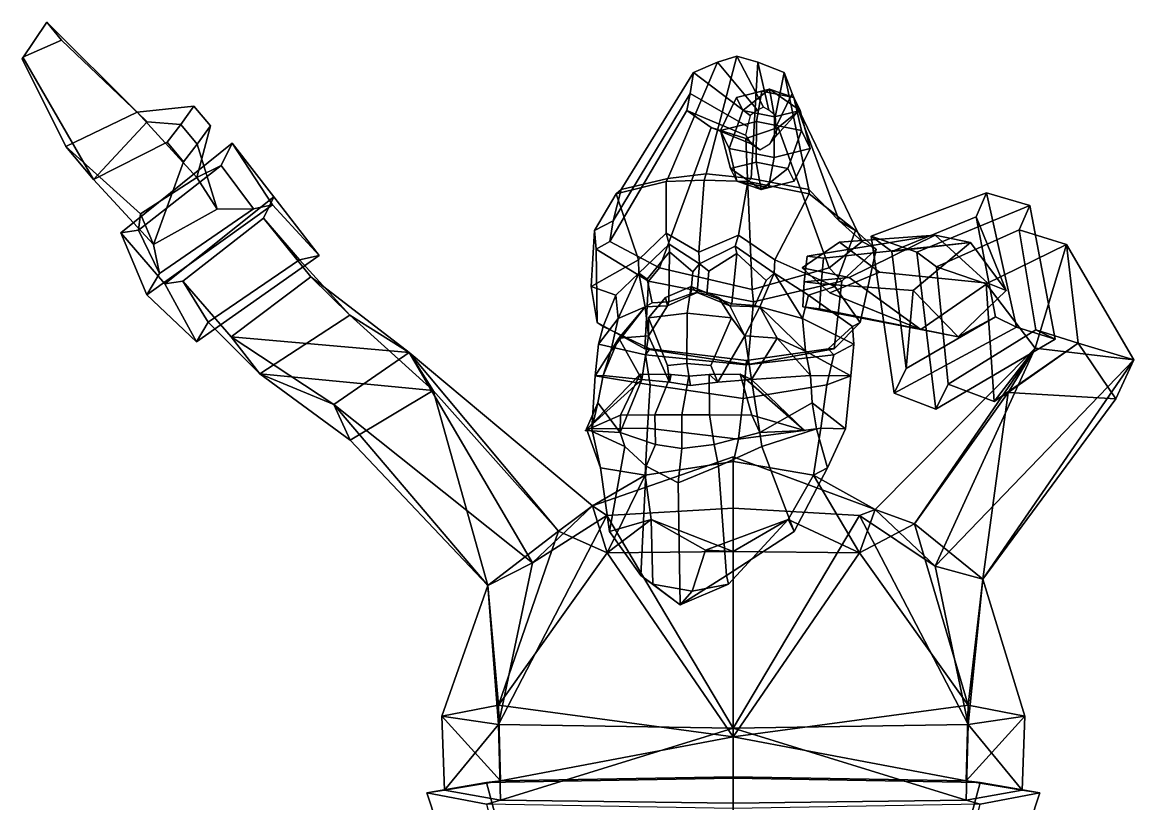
# Model space of a CAD drawing. Extents: x -311 to 172, y -155 to 357.
# Drawn here: x -310.8 to 172.2, y 17 to 356.7 of the extents above; entities that cross this region are included whole.
import ezdxf

# ---------------------------------------------------------------- set-up
doc = ezdxf.new("R2010")
doc.units = 0

msp = doc.modelspace()

# ---------------------------------------------------------------- linework, layer by layer
for p in [(-66.008705, 179.222595, 87.739059), (29.08297, 179.222595, 108.472404)]:
    msp.add_point(p)
for points in [[(-310.548492, 341.445251, 126.971321), (-293.769775, 348.873566, 133.093307), (-300.100555, 356.664673, 114.079842), (-310.766785, 340.80014, 103.5868)], [(-310.766785, 340.80014, 103.5868), (-300.100555, 356.664673, 114.079842), (-260.851593, 317.511932, 72.880638), (-291.885254, 302.599701, 61.304714)], [(-293.769775, 348.873566, 133.093307), (-256.521881, 313.364258, 114.314285), (-260.851593, 317.511932, 72.880638), (-300.100555, 356.664673, 114.079842)], [(-310.548492, 341.445251, 126.971321), (-279.796539, 288.294708, 95.537132), (-256.521881, 313.364258, 114.314285), (-293.769775, 348.873566, 133.093307)], [(-310.548492, 341.445251, 126.971321), (-310.766785, 340.80014, 103.5868), (-291.885254, 302.599701, 61.304714), (-279.796539, 288.294708, 95.537132)], [(-50.580914, 283.98111, 47.514042), (-30.232367, 288.757355, 63.389492), (-8.750036, 339.351257, 9.376572), (-19.176737, 334.879547, 4.792002)], [(-13.55477, 290.835266, 73.821785), (-0.229402, 341.960938, 12.583174), (-8.750036, 339.351257, 9.376572), (-30.232367, 288.757355, 63.389492)], [(8.703695, 318.38501, -40.455395), (5.45891, 316.082489, -40.247078), (-19.176737, 334.879547, 4.792002), (-8.750036, 339.351257, 9.376572)], [(-13.55477, 290.835266, 73.821785), (5.951865, 288.757355, 71.278931), (8.852712, 339.351257, 13.214594), (-0.229402, 341.960938, 12.583174)], [(11.279322, 319.728729, -40.428272), (8.703695, 318.38501, -40.455395), (-8.750036, 339.351257, 9.376572), (-0.229402, 341.960938, 12.583174)], [(11.279322, 319.728729, -40.428272), (-0.229402, 341.960938, 12.583174), (8.852712, 339.351257, 13.214594), (13.632464, 318.38501, -39.380749)], [(31.062149, 283.98111, 65.315109), (20.241512, 334.879547, 13.386577), (8.852712, 339.351257, 13.214594), (5.951865, 288.757355, 71.278931)], [(13.632464, 318.38501, -39.380749), (8.852712, 339.351257, 13.214594), (20.241512, 334.879547, 13.386577), (16.496019, 316.082489, -37.840595)], [(-53.973499, 270.279572, 23.362078), (-50.580914, 283.98111, 47.514042), (-19.176737, 334.879547, 4.792002), (-20.634968, 325.66925, -0.286194)], [(5.45891, 316.082489, -40.247078), (4.380575, 311.340088, -38.59594), (-20.634968, 325.66925, -0.286194), (-19.176737, 334.879547, 4.792002)], [(16.496019, 316.082489, -37.840595), (20.241512, 334.879547, 13.386577), (23.681337, 325.66925, 9.37633), (16.789141, 311.340088, -35.89043)], [(44.200809, 270.279572, 44.767544), (23.681337, 325.66925, 9.37633), (20.241512, 334.879547, 13.386577), (31.062149, 283.98111, 65.315109)], [(-55.48008, 261.333954, 2.730315), (-53.973499, 270.279572, 23.362078), (-20.634968, 325.66925, -0.286194), (-22.0779, 318.239868, -4.440625)], [(4.380575, 311.340088, -38.59594), (3.436078, 307.514679, -37.280338), (-22.0779, 318.239868, -4.440625), (-20.634968, 325.66925, -0.286194)], [(8.21644, 313.572205, -26.336779), (10.640411, 326.662079, -37.454102), (-0.433176, 323.896667, -46.444954), (-7.444001, 309.661346, -39.051754)], [(-7.444001, 309.661346, -39.051754), (-0.433176, 323.896667, -46.444954), (2.304462, 318.365845, -59.000885), (-3.572381, 301.839569, -56.808586)], [(10.640411, 326.662079, -37.454102), (13.91239, 327.502197, -52.460728), (-0.433176, 323.896667, -46.444954)], [(-0.433176, 323.896667, -46.444954), (13.91239, 327.502197, -52.460728), (2.304462, 318.365845, -59.000885)], [(13.91239, 327.502197, -52.460728), (16.1157, 315.600403, -62.56601), (2.304462, 318.365845, -59.000885)], [(8.21644, 313.572205, -26.336779), (27.748476, 309.661346, -31.378536), (24.451668, 323.896667, -41.019173), (10.640411, 326.662079, -37.454102)], [(10.640411, 326.662079, -37.454102), (24.451668, 323.896667, -41.019173), (13.91239, 327.502197, -52.460728)], [(13.91239, 327.502197, -52.460728), (27.189306, 318.365845, -53.5751), (16.1157, 315.600403, -62.56601)], [(24.451668, 323.896667, -41.019173), (27.189306, 318.365845, -53.5751), (13.91239, 327.502197, -52.460728)], [(16.789141, 311.340088, -35.89043), (23.681337, 325.66925, 9.37633), (26.722717, 318.239838, 6.199639), (17.10025, 307.514679, -34.30106)], [(54.159256, 261.333954, 26.635561), (26.722717, 318.239838, 6.199639), (23.681337, 325.66925, 9.37633), (44.200809, 270.279572, 44.767544)], [(27.748476, 309.661346, -31.378536), (31.620096, 301.839569, -49.135368), (27.189306, 318.365845, -53.5751), (24.451668, 323.896667, -41.019173)], [(-236.20636, 320.173157, 126.695663), (-229.033203, 311.671448, 120.082878), (-234.950638, 289.139343, 54.985943), (-260.851593, 317.511932, 72.880638)], [(-241.852417, 312.189117, 132.498001), (-236.20636, 320.173157, 126.695663), (-260.851593, 317.511932, 72.880638), (-256.521881, 313.364258, 114.314285)], [(-241.852417, 312.189117, 132.498001), (-234.753662, 303.675171, 125.784546), (-229.033203, 311.671448, 120.082878), (-236.20636, 320.173157, 126.695663)], [(-291.885254, 302.599701, 61.304714), (-260.851593, 317.511932, 72.880638), (-234.950638, 289.139343, 54.985943), (-259.352142, 273.372803, 50.615391)], [(-33.954964, 249.860352, -9.950192), (-55.48008, 261.333954, 2.730315), (-22.0779, 318.239868, -4.440625), (-11.497647, 310.977417, -5.887257)], [(3.436078, 307.514679, -37.280338), (5.870218, 303.775238, -35.262249), (-11.497647, 310.977417, -5.887257), (-22.0779, 318.239868, -4.440625)], [(2.304462, 318.365845, -59.000885), (16.1157, 315.600403, -62.56601), (15.959664, 297.92868, -61.850365), (-3.572381, 301.839569, -56.808586)], [(17.10025, 307.514679, -34.30106), (26.722717, 318.239838, 6.199639), (17.704966, 310.977417, 0.479948), (14.046949, 303.775238, -33.479431)], [(27.189306, 318.365845, -53.5751), (31.620096, 301.839569, -49.135368), (15.959664, 297.92868, -61.850365), (16.1157, 315.600403, -62.56601)], [(39.866486, 249.860352, 6.145489), (17.704966, 310.977417, 0.479948), (26.722717, 318.239838, 6.199639), (54.159256, 261.333954, 26.635561)], [(-247.854523, 304.51532, 137.570328), (-241.852417, 312.189117, 132.498001), (-256.521881, 313.364258, 114.314285), (-279.796539, 288.294708, 95.537132)], [(-247.854523, 304.51532, 137.570328), (-240.667175, 295.987579, 130.928909), (-234.753662, 303.675171, 125.784546), (-241.852417, 312.189117, 132.498001)], [(-234.753662, 303.675171, 125.784546), (-226.05217, 275.42691, 86.14695), (-234.950638, 289.139343, 54.985943), (-229.033203, 311.671448, 120.082878)], [(6.327549, 240.460938, -17.366756), (-33.954964, 249.860352, -9.950192), (-11.497647, 310.977417, -5.887257), (3.629987, 306.084808, -5.117613)], [(5.870218, 303.775238, -35.262249), (9.750028, 301.256012, -33.414322), (3.629987, 306.084808, -5.117613), (-11.497647, 310.977417, -5.887257)], [(8.21644, 313.572205, -26.336779), (-7.444001, 309.661346, -39.051754), (-3.01319, 293.135101, -34.611961), (8.060399, 295.900482, -25.621109)], [(-7.444001, 309.661346, -39.051754), (-3.572381, 301.839569, -56.808586), (-0.275552, 287.604279, -47.167889), (-3.01319, 293.135101, -34.611961)], [(6.327549, 240.460938, -17.366756), (3.629987, 306.084808, -5.117613), (17.704966, 310.977417, 0.479948), (39.866486, 249.860352, 6.145489)], [(14.046949, 303.775238, -33.479431), (17.704966, 310.977417, 0.479948), (3.629987, 306.084808, -5.117613), (9.750028, 301.256012, -33.414322)], [(8.21644, 313.572205, -26.336779), (8.060399, 295.900482, -25.621109), (21.871653, 293.135071, -29.186178), (27.748476, 309.661346, -31.378536)], [(27.748476, 309.661346, -31.378536), (21.871653, 293.135071, -29.186178), (24.609291, 287.604279, -41.742107), (31.620096, 301.839569, -49.135368)], [(-247.854523, 304.51532, 137.570328), (-279.796539, 288.294708, 95.537132), (-253.676559, 260.045441, 77.736801), (-240.667175, 295.987579, 130.928909)], [(-279.796539, 288.294708, 95.537132), (-291.885254, 302.599701, 61.304714), (-259.352142, 273.372803, 50.615391), (-253.676559, 260.045441, 77.736801)], [(-267.911316, 265.11795, 33.542789), (-219.623322, 304.107758, 37.066074), (-201.469574, 280.784058, 23.802948), (-248.741974, 242.897156, 18.187407)], [(-267.911316, 265.11795, 33.542789), (-260.241364, 266.341583, 41.874836), (-224.312561, 294.437469, 45.419979), (-219.623322, 304.107758, 37.066074)], [(-240.667175, 295.987579, 130.928909), (-253.676559, 260.045441, 77.736801), (-226.05217, 275.42691, 86.14695), (-234.753662, 303.675171, 125.784546)], [(-202.061676, 277.258667, 102.611725), (-219.623322, 304.107758, 37.066074), (-224.312561, 294.437469, 45.419979), (-210.35527, 275.539093, 94.199783)], [(-181.816452, 255.236237, 88.384819), (-201.469574, 280.784058, 23.802948), (-219.623322, 304.107758, 37.066074), (-202.061676, 277.258667, 102.611725)], [(-0.275552, 287.604279, -47.167889), (-3.572381, 301.839569, -56.808586), (15.959664, 297.92868, -61.850365), (13.535686, 284.838837, -50.733017)], [(24.609291, 287.604279, -41.742107), (13.535686, 284.838837, -50.733017), (15.959664, 297.92868, -61.850365), (31.620096, 301.839569, -49.135368)], [(8.060399, 295.900482, -25.621109), (-3.01319, 293.135101, -34.611961), (10.263689, 283.998749, -35.726341)], [(8.060399, 295.900482, -25.621109), (10.263689, 283.998749, -35.726341), (21.871653, 293.135071, -29.186178)], [(-259.352142, 273.372803, 50.615391), (-234.950638, 289.139343, 54.985943), (-224.312561, 294.437469, 45.419979), (-260.241364, 266.341583, 41.874836)], [(-226.05217, 275.42691, 86.14695), (-210.35527, 275.539093, 94.199783), (-224.312561, 294.437469, 45.419979), (-234.950638, 289.139343, 54.985943)], [(-14.465211, 287.992218, 77.997444), (-13.55477, 290.835266, 73.821785), (-30.232367, 288.757355, 63.389492), (-30.971325, 287.404755, 68.485924)], [(-14.465211, 287.992218, 77.997444), (4.502207, 287.404755, 76.220406), (5.951865, 288.757355, 71.278931), (-13.55477, 290.835266, 73.821785)], [(-3.01319, 293.135101, -34.611961), (-0.275552, 287.604279, -47.167889), (10.263689, 283.998749, -35.726341)], [(21.871653, 293.135071, -29.186178), (10.263689, 283.998749, -35.726341), (24.609291, 287.604279, -41.742107)], [(-30.971325, 287.404755, 68.485924), (-30.232367, 288.757355, 63.389492), (-50.580914, 283.98111, 47.514042), (-52.781578, 282.096771, 52.150002)], [(-31.006039, 264.962097, 78.99781), (-30.971325, 287.404755, 68.485924), (-52.781578, 282.096771, 52.150002), (-43.050724, 253.324463, 68.610489)], [(-16.779331, 256.77124, 88.610954), (-14.465211, 287.992218, 77.997444), (-30.971325, 287.404755, 68.485924), (-31.006039, 264.962097, 78.99781)], [(-16.779331, 256.77124, 88.610954), (0.461365, 264.093201, 86.17411), (4.502207, 287.404755, 76.220406), (-14.465211, 287.992218, 77.997444)], [(10.263689, 283.998749, -35.726341), (-0.275552, 287.604279, -47.167889), (13.535686, 284.838837, -50.733017)], [(0.461365, 264.093201, 86.17411), (16.230667, 253.324463, 81.535927), (31.133211, 282.096771, 70.446388), (4.502207, 287.404755, 76.220406)], [(4.502207, 287.404755, 76.220406), (31.133211, 282.096771, 70.446388), (31.062149, 283.98111, 65.315109), (5.951865, 288.757355, 71.278931)], [(10.263689, 283.998749, -35.726341), (13.535686, 284.838837, -50.733017), (24.609291, 287.604279, -41.742107)], [(-248.741974, 242.897156, 18.187407), (-201.469574, 280.784058, 23.802948), (-205.889694, 271.564514, 31.834469), (-240.973862, 244.109528, 26.666718)], [(-181.816452, 255.236237, 88.384819), (-190.272705, 253.457306, 79.846573), (-205.889694, 271.564514, 31.834469), (-201.469574, 280.784058, 23.802948)], [(-43.050724, 253.324463, 68.610489), (-52.781578, 282.096771, 52.150002), (-62.095764, 266.141205, 24.161062), (-63.619946, 241.811188, 48.928871)], [(-52.781578, 282.096771, 52.150002), (-50.580914, 283.98111, 47.514042), (-53.973499, 270.279572, 23.362078), (-62.095764, 266.141205, 24.161062)], [(16.230667, 253.324463, 81.535927), (42.328743, 241.811157, 72.029427), (51.253262, 266.141174, 48.875153), (31.133211, 282.096771, 70.446388)], [(31.133211, 282.096771, 70.446388), (51.253262, 266.141174, 48.875153), (44.200809, 270.279572, 44.767544), (31.062149, 283.98111, 65.315109)], [(108.211189, 282.564941, 89.000999), (127.005669, 276.988647, 62.304771), (77.843536, 256.707458, 32.751614), (58.090221, 263.632568, 57.476364)], [(108.211189, 282.564941, 89.000999), (58.090221, 263.632568, 57.476364), (67.093422, 257.08078, 65.306313), (103.671165, 272.142639, 88.285294)], [(121.220337, 224.190552, 112.948578), (108.211189, 282.564941, 89.000999), (103.671165, 272.142639, 88.285294), (112.163612, 228.620239, 105.581078)], [(137.964264, 218.954712, 83.624832), (127.005669, 276.988647, 62.304771), (108.211189, 282.564941, 89.000999), (121.220337, 224.190552, 112.948578)], [(-235.101151, 217.804779, 74.105873), (-181.816452, 255.236237, 88.384819), (-202.061676, 277.258667, 102.611725), (-256.65387, 238.243225, 90.999825)], [(-256.65387, 238.243225, 90.999825), (-202.061676, 277.258667, 102.611725), (-210.35527, 275.539093, 94.199783), (-251.101486, 247.395935, 84.571335)], [(-253.676559, 260.045441, 77.736801), (-251.101486, 247.395935, 84.571335), (-210.35527, 275.539093, 94.199783), (-226.05217, 275.42691, 86.14695)], [(127.005669, 276.988647, 62.304771), (122.426315, 266.393921, 61.602242), (86.402786, 250.380737, 40.218521), (77.843536, 256.707458, 32.751614)], [(137.964264, 218.954712, 83.624832), (129.573227, 223.042664, 76.802658), (122.426315, 266.393921, 61.602242), (127.005669, 276.988647, 62.304771)], [(-253.676559, 260.045441, 77.736801), (-259.352142, 273.372803, 50.615391), (-260.241364, 266.341583, 41.874836), (-251.101486, 247.395935, 84.571335)], [(-240.973862, 244.109528, 26.666718), (-205.889694, 271.564514, 31.834469), (-185.305573, 246.008118, 16.655148), (-219.961044, 219.863556, 10.081021)], [(-185.305573, 246.008118, 16.655148), (-205.889694, 271.564514, 31.834469), (-190.272705, 253.457306, 79.846573), (-168.371002, 229.375214, 64.19323)], [(116.655762, 240.114288, 90.738091), (103.671165, 272.142639, 88.285294), (67.093422, 257.08078, 65.306313), (101.22802, 260.972351, 76.862694)], [(95.929688, 219.984985, 80.086891), (112.163612, 228.620239, 105.581078), (103.671165, 272.142639, 88.285294), (116.655762, 240.114288, 90.738091)], [(-256.65387, 238.243225, 90.999825), (-251.101486, 247.395935, 84.571335), (-260.241364, 266.341583, 41.874836), (-267.911316, 265.11795, 33.542789)], [(-63.619946, 241.811188, 48.928871), (-62.095764, 266.141205, 24.161062), (-61.375515, 257.976288, 0.977995), (-61.006496, 226.120422, 16.853148)], [(-62.095764, 266.141205, 24.161062), (-53.973499, 270.279572, 23.362078), (-55.48008, 261.333954, 2.730315), (-61.375515, 257.976288, 0.977995)], [(42.328743, 241.811157, 72.029427), (53.305004, 226.120422, 41.777088), (60.249054, 257.976257, 27.496445), (51.253262, 266.141174, 48.875153)], [(51.253262, 266.141174, 48.875153), (60.249054, 257.976257, 27.496445), (54.159256, 261.333954, 26.635561), (44.200809, 270.279572, 44.767544)], [(122.426315, 266.393921, 61.602242), (142.880402, 260.124451, 32.50219), (107.977539, 242.894714, 12.187541), (86.402786, 250.380737, 40.218521)], [(148.058578, 217.120514, 46.246033), (142.880402, 260.124451, 32.50219), (122.426315, 266.393921, 61.602242), (129.573227, 223.042664, 76.802658)], [(-235.101151, 217.804779, 74.105873), (-256.65387, 238.243225, 90.999825), (-267.911316, 265.11795, 33.542789), (-248.741974, 242.897156, 18.187407)], [(-61.375515, 257.976288, 0.977995), (-55.48008, 261.333954, 2.730315), (-33.954964, 249.860352, -9.950192), (-38.633812, 244.170135, -12.776695)], [(-31.006039, 264.962097, 78.99781), (-43.050724, 253.324463, 68.610489), (-42.814259, 247.581146, 68.811737), (-29.64982, 260.18042, 79.66832)], [(-16.779331, 256.77124, 88.610954), (-31.006039, 264.962097, 78.99781), (-29.64982, 260.18042, 79.66832), (-16.513159, 251.729126, 87.390175)], [(-16.779331, 256.77124, 88.610954), (-16.513159, 251.729126, 87.390175), (-1.046422, 259.30426, 86.198738), (0.461365, 264.093201, 86.17411)], [(0.461365, 264.093201, 86.17411), (-1.046422, 259.30426, 86.198738), (15.931889, 247.581146, 81.620468), (16.230667, 253.324463, 81.535927)], [(28.143867, 249.889069, 152.692627), (44.309631, 261.112946, 161.35199), (85.910812, 264.145569, 106.29805), (48.553383, 245.737305, 102.025276)], [(40.176235, 239.064026, 163.28627), (61.750523, 248.055115, 162.281219), (44.309631, 261.112946, 161.35199), (28.143867, 249.889069, 152.692627)], [(28.944092, 243.815613, 89.415573), (48.553383, 245.737305, 102.025276), (85.910812, 264.145569, 106.29805), (30.198685, 255.060913, 88.293716)], [(30.198685, 255.060913, 88.293716), (85.910812, 264.145569, 106.29805), (101.22802, 260.972351, 76.862694), (37.422894, 254.16507, 77.594643)], [(36.28162, 242.918457, 78.771049), (37.422894, 254.16507, 77.594643), (101.22802, 260.972351, 76.862694), (76.271187, 240.114288, 63.292751)], [(60.249054, 257.976257, 27.496445), (45.297287, 244.170105, 5.523247), (39.866486, 249.860352, 6.145489), (54.159256, 261.333954, 26.635561)], [(61.750523, 248.055115, 162.281219), (108.793701, 243.292053, 125.297195), (85.910812, 264.145569, 106.29805), (44.309631, 261.112946, 161.35199)], [(86.230682, 188.454712, 54.68272), (68.091698, 195.454285, 81.501472), (58.090221, 263.632568, 57.476364), (77.843536, 256.707458, 32.751614)], [(68.091698, 195.454285, 81.501472), (73.277611, 206.149719, 82.603836), (67.093422, 257.08078, 65.306313), (58.090221, 263.632568, 57.476364)], [(76.271187, 240.114288, 63.292751), (101.22802, 260.972351, 76.862694), (67.093422, 257.08078, 65.306313), (73.277611, 206.149719, 82.603836)], [(108.793701, 243.292053, 125.297195), (116.655762, 240.114288, 90.738091), (101.22802, 260.972351, 76.862694), (85.910812, 264.145569, 106.29805)], [(-61.006496, 226.120422, 16.853148), (-61.375515, 257.976288, 0.977995), (-38.633812, 244.170135, -12.776695), (-40.331123, 214.65564, -1.059284)], [(-29.573727, 256.891174, 78.182297), (-29.64982, 260.18042, 79.66832), (-42.814259, 247.581146, 68.811737), (-39.247017, 244.983765, 70.112526)], [(-29.853905, 235.172363, 83.417854), (-29.573727, 256.891174, 78.182297), (-39.247017, 244.983765, 70.112526), (-37.128265, 234.731842, 76.854256)], [(-19.398348, 248.253296, 84.874992), (-29.573727, 256.891174, 78.182297), (-29.853905, 235.172363, 83.417854), (-20.236628, 238.581299, 88.719696)], [(-29.573727, 256.891174, 78.182297), (-19.398348, 248.253296, 84.874992), (-16.513159, 251.729126, 87.390175), (-29.64982, 260.18042, 79.66832)], [(-0.222615, 256.077789, 84.646919), (-1.046422, 259.30426, 86.198738), (-16.513159, 251.729126, 87.390175), (-12.453879, 248.43454, 86.510948)], [(-12.453879, 248.43454, 86.510948), (-13.358556, 238.398041, 90.660172), (-2.441576, 234.326233, 89.038826), (-0.222615, 256.077789, 84.646919)], [(-2.441576, 234.326233, 89.038826), (7.568433, 233.61084, 85.132607), (12.413316, 244.397522, 79.050667), (-0.222615, 256.077789, 84.646919)], [(-0.222615, 256.077789, 84.646919), (12.413316, 244.397522, 79.050667), (15.931889, 247.581146, 81.620468), (-1.046422, 259.30426, 86.198738)], [(53.305004, 226.120422, 41.777088), (41.962811, 214.65564, 16.883698), (45.297287, 244.170105, 5.523247), (60.249054, 257.976257, 27.496445)], [(86.230682, 188.454712, 54.68272), (77.843536, 256.707458, 32.751614), (86.402786, 250.380737, 40.218521), (91.536179, 199.322754, 55.827961)], [(142.880402, 260.124451, 32.50219), (129.395142, 215.012817, -27.277279), (107.977539, 242.894714, 12.187541)], [(142.880402, 260.124451, 32.50219), (172.165405, 209.917542, -28.373491), (129.395142, 215.012817, -27.277279)], [(148.058578, 217.120514, 46.246033), (172.165405, 209.917542, -28.373491), (142.880402, 260.124451, 32.50219)], [(-235.101151, 217.804779, 74.105873), (-229.950653, 226.280457, 68.164627), (-190.272705, 253.457306, 79.846573), (-181.816452, 255.236237, 88.384819)], [(-168.371002, 229.375214, 64.19323), (-190.272705, 253.457306, 79.846573), (-229.950653, 226.280457, 68.164627), (-207.492935, 203.860291, 50.744118)], [(-52.850929, 238.010406, 52.976498), (-42.814259, 247.581146, 68.811737), (-43.050724, 253.324463, 68.610489), (-63.619946, 241.811188, 48.928871)], [(-20.236628, 238.581299, 88.719696), (-17.585472, 239.228912, 92.308243), (-16.513159, 251.729126, 87.390175), (-19.398348, 248.253296, 84.874992)], [(-13.358556, 238.398041, 90.660172), (-12.453879, 248.43454, 86.510948), (-16.513159, 251.729126, 87.390175), (-17.585472, 239.228912, 92.308243)], [(30.852207, 238.010406, 71.226738), (42.328743, 241.811157, 72.029427), (16.230667, 253.324463, 81.535927), (15.931889, 247.581146, 81.620468)], [(28.944092, 243.815613, 89.415573), (30.198685, 255.060913, 88.293716), (37.422894, 254.16507, 77.594643), (36.28162, 242.918457, 78.771049)], [(-51.813114, 227.93573, 56.882225), (-42.814259, 247.581146, 68.811737), (-52.850929, 238.010406, 52.976498)], [(-40.049473, 233.016846, 77.788147), (-42.814259, 247.581146, 68.811737), (-51.813114, 227.93573, 56.882225)], [(-37.128265, 234.731842, 76.854256), (-39.247017, 244.983765, 70.112526), (-42.814259, 247.581146, 68.811737), (-40.049473, 233.016846, 77.788147)], [(-38.633812, 244.170135, -12.776695), (-33.954964, 249.860352, -9.950192), (6.327549, 240.460938, -17.366756), (6.88468, 235.087402, -19.921993)], [(45.297287, 244.170105, 5.523247), (6.88468, 235.087402, -19.921993), (6.327549, 240.460938, -17.366756), (39.866486, 249.860352, 6.145489)], [(7.568433, 233.61084, 85.132607), (9.681336, 233.016846, 88.631218), (15.931889, 247.581146, 81.620468), (12.413316, 244.397522, 79.050667)], [(9.681336, 233.016846, 88.631218), (28.282703, 227.93573, 74.34594), (15.931889, 247.581146, 81.620468)], [(28.282703, 227.93573, 74.34594), (30.852207, 238.010406, 71.226738), (15.931889, 247.581146, 81.620468)], [(40.176235, 239.064026, 163.28627), (28.143867, 249.889069, 152.692627), (48.553383, 245.737305, 102.025276), (79.620491, 223.167938, 108.970146)], [(40.176235, 239.064026, 163.28627), (79.620491, 223.167938, 108.970146), (108.793701, 243.292053, 125.297195), (61.750523, 248.055115, 162.281219)], [(107.977539, 242.894714, 12.187541), (111.4487, 191.877411, 26.626675), (91.536179, 199.322754, 55.827961), (86.402786, 250.380737, 40.218521)], [(-235.101151, 217.804779, 74.105873), (-248.741974, 242.897156, 18.187407), (-240.973862, 244.109528, 26.666718), (-229.950653, 226.280457, 68.164627)], [(-207.492935, 203.860291, 50.744118), (-229.950653, 226.280457, 68.164627), (-240.973862, 244.109528, 26.666718), (-219.961044, 219.863556, 10.081021)], [(-219.961044, 219.863556, 10.081021), (-185.305573, 246.008118, 16.655148), (-142.67897, 213.177429, 10.946907)], [(-168.371002, 229.375214, 64.19323), (-142.67897, 213.177429, 10.946907), (-185.305573, 246.008118, 16.655148)], [(-63.619946, 241.811188, 48.928871), (-61.006496, 226.120422, 16.853148), (-58.324497, 224.400024, 19.072426), (-52.850929, 238.010406, 52.976498)], [(-40.331123, 214.65564, -1.059284), (-38.633812, 244.170135, -12.776695), (6.88468, 235.087402, -19.921993), (4.488245, 207.908936, -8.930962)], [(-21.846676, 230.170959, 112.986862), (-20.18396, 241.838379, 105.360962), (-31.312824, 237.098297, 100.954834), (-38.646793, 228.12854, 103.507713)], [(-20.18396, 241.838379, 105.360962), (-17.585472, 239.228912, 92.308243), (-30.403259, 233.422455, 86.081902), (-31.312824, 237.098297, 100.954834)], [(-21.846676, 230.170959, 112.986862), (-2.625415, 228.12854, 111.361641), (-8.23101, 237.098297, 105.987488), (-20.18396, 241.838379, 105.360962)], [(-20.18396, 241.838379, 105.360962), (-8.23101, 237.098297, 105.987488), (-3.339173, 233.422455, 91.982826), (-17.585472, 239.228912, 92.308243)], [(41.962811, 214.65564, 16.883698), (4.488245, 207.908936, -8.930962), (6.88468, 235.087402, -19.921993), (45.297287, 244.170105, 5.523247)], [(28.332933, 232.960144, 90.973228), (79.620491, 223.167938, 108.970146), (48.553383, 245.737305, 102.025276), (28.944092, 243.815613, 89.415573)], [(28.332933, 232.960144, 90.973228), (28.944092, 243.815613, 89.415573), (36.28162, 242.918457, 78.771049), (35.588734, 232.061523, 80.247803)], [(42.328743, 241.811157, 72.029427), (30.852207, 238.010406, 71.226738), (49.942593, 224.400024, 42.678474), (53.305004, 226.120422, 41.777088)], [(35.588734, 232.061523, 80.247803), (36.28162, 242.918457, 78.771049), (76.271187, 240.114288, 63.292751), (95.929688, 219.984985, 80.086891)], [(79.620491, 223.167938, 108.970146), (95.929688, 219.984985, 80.086891), (116.655762, 240.114288, 90.738091), (108.793701, 243.292053, 125.297195)], [(111.4487, 191.877411, 26.626675), (107.977539, 242.894714, 12.187541), (129.395142, 215.012817, -27.277279)], [(-52.850929, 238.010406, 52.976498), (-58.324497, 224.400024, 19.072426), (-60.465179, 216.694763, 22.28215), (-51.813114, 227.93573, 56.882225)], [(-38.646793, 228.12854, 103.507713), (-31.312824, 237.098297, 100.954834), (-30.403259, 233.422455, 86.081902), (-38.733986, 220.43866, 88.455902)], [(-29.853905, 235.172363, 83.417854), (-30.403259, 233.422455, 86.081902), (-17.585472, 239.228912, 92.308243), (-20.236628, 238.581299, 88.719696)], [(-2.441576, 234.326233, 89.038826), (-13.358556, 238.398041, 90.660172), (-17.585472, 239.228912, 92.308243), (-3.339173, 233.422455, 91.982826)], [(-2.625415, 228.12854, 111.361641), (3.247172, 220.43866, 97.609276), (-3.339173, 233.422455, 91.982826), (-8.23101, 237.098297, 105.987488)], [(30.852207, 238.010406, 71.226738), (28.282703, 227.93573, 74.34594), (50.552822, 216.694763, 46.487991), (49.942593, 224.400024, 42.678474)], [(95.929688, 219.984985, 80.086891), (76.271187, 240.114288, 63.292751), (73.277611, 206.149719, 82.603836), (112.163612, 228.620239, 105.581078)], [(-54.991074, 213.649414, 60.731861), (-40.049473, 233.016846, 77.788147), (-51.813114, 227.93573, 56.882225)], [(-51.547047, 219.403931, 82.949898), (-40.049473, 233.016846, 77.788147), (-54.991074, 213.649414, 60.731861)], [(-51.547047, 219.403931, 82.949898), (-38.733986, 220.43866, 88.455902), (-40.049473, 233.016846, 77.788147)], [(-29.853905, 235.172363, 83.417854), (-37.128265, 234.731842, 76.854256), (-40.049473, 233.016846, 77.788147), (-30.403259, 233.422455, 86.081902)], [(-38.733986, 220.43866, 88.455902), (-30.403259, 233.422455, 86.081902), (-40.049473, 233.016846, 77.788147)], [(-2.441576, 234.326233, 89.038826), (-3.339173, 233.422455, 91.982826), (9.681336, 233.016846, 88.631218), (7.568433, 233.61084, 85.132607)], [(3.247172, 220.43866, 97.609276), (9.681336, 233.016846, 88.631218), (-3.339173, 233.422455, 91.982826)], [(17.189316, 219.4039, 97.936844), (9.681336, 233.016846, 88.631218), (3.247172, 220.43866, 97.609276)], [(17.189316, 219.4039, 97.936844), (29.569696, 213.649414, 79.16909), (9.681336, 233.016846, 88.631218)], [(29.569696, 213.649414, 79.16909), (28.282703, 227.93573, 74.34594), (9.681336, 233.016846, 88.631218)], [(28.332933, 232.960144, 90.973228), (35.588734, 232.061523, 80.247803), (95.929688, 219.984985, 80.086891), (79.620491, 223.167938, 108.970146)], [(-207.492935, 203.860291, 50.744118), (-132.24765, 196.650055, 54.457142), (-168.371002, 229.375214, 64.19323)], [(-168.371002, 229.375214, 64.19323), (-132.24765, 196.650055, 54.457142), (-142.67897, 213.177429, 10.946907)], [(-51.813114, 227.93573, 56.882225), (-60.465179, 216.694763, 22.28215), (-61.879894, 202.971893, 28.674931), (-54.991074, 213.649414, 60.731861)], [(-30.432352, 207.447327, 107.230522), (-38.646793, 228.12854, 103.507713), (-38.733986, 220.43866, 88.455902), (-29.56213, 200.157227, 96.87014)], [(-22.069645, 208.376404, 114.009483), (-21.846676, 230.170959, 112.986862), (-38.646793, 228.12854, 103.507713), (-30.432352, 207.447327, 107.230522)], [(-22.069645, 208.376404, 114.009483), (-11.644018, 207.447327, 111.327042), (-2.625415, 228.12854, 111.361641), (-21.846676, 230.170959, 112.986862)], [(-11.644018, 207.447327, 111.327042), (-8.594897, 200.157227, 101.441734), (3.247172, 220.43866, 97.609276), (-2.625415, 228.12854, 111.361641)], [(28.282703, 227.93573, 74.34594), (29.569696, 213.649414, 79.16909), (49.177944, 202.971893, 52.889458), (50.552822, 216.694763, 46.487991)], [(121.220337, 224.190552, 112.948578), (112.163612, 228.620239, 105.581078), (73.277611, 206.149719, 82.603836), (68.091698, 195.454285, 81.501472)], [(-61.006496, 226.120422, 16.853148), (-40.331123, 214.65564, -1.059284), (-38.123474, 214.655579, 0.17544), (-58.324497, 224.400024, 19.072426)], [(-60.465179, 216.694763, 22.28215), (-58.324497, 224.400024, 19.072426), (-38.123474, 214.655579, 0.17544), (-39.925026, 212.173889, -1.719264)], [(53.305004, 226.120422, 41.777088), (49.942593, 224.400024, 42.678474), (39.441544, 214.655579, 17.087351), (41.962811, 214.65564, 16.883698)], [(50.552822, 216.694763, 46.487991), (41.868301, 212.173889, 16.114567), (39.441544, 214.655579, 17.087351), (49.942593, 224.400024, 42.678474)], [(137.964264, 218.954712, 83.624832), (121.220337, 224.190552, 112.948578), (68.091698, 195.454285, 81.501472), (86.230682, 188.454712, 54.68272)], [(137.964264, 218.954712, 83.624832), (86.230682, 188.454712, 54.68272), (91.536179, 199.322754, 55.827961), (129.573227, 223.042664, 76.802658)], [(111.4487, 191.877411, 26.626675), (148.058578, 217.120514, 46.246033), (129.573227, 223.042664, 76.802658), (91.536179, 199.322754, 55.827961)], [(-219.961044, 219.863556, 10.081021), (-142.67897, 213.177429, 10.946907), (-175.424606, 190.471436, 7.430393)], [(-207.492935, 203.860291, 50.744118), (-219.961044, 219.863556, 10.081021), (-175.424606, 190.471436, 7.430393)], [(-58.396915, 203.135071, 62.884296), (-51.547047, 219.403931, 82.949898), (-54.991074, 213.649414, 60.731861)], [(-41.62019, 201.31781, 87.9217), (-51.547047, 219.403931, 82.949898), (-58.396915, 203.135071, 62.884296)], [(-41.62019, 201.31781, 87.9217), (-38.733986, 220.43866, 88.455902), (-51.547047, 219.403931, 82.949898)], [(-29.56213, 200.157227, 96.87014), (-38.733986, 220.43866, 88.455902), (-41.62019, 201.31781, 87.9217)], [(-8.594897, 200.157227, 101.441734), (6.093791, 201.31781, 98.325035), (3.247172, 220.43866, 97.609276)], [(6.093791, 201.31781, 98.325035), (17.189316, 219.4039, 97.936844), (3.247172, 220.43866, 97.609276)], [(6.093791, 201.31781, 98.325035), (31.77039, 203.135071, 82.543953), (17.189316, 219.4039, 97.936844)], [(31.77039, 203.135071, 82.543953), (29.569696, 213.649414, 79.16909), (17.189316, 219.4039, 97.936844)], [(-89.027573, 121.778778, -26.599928), (-175.424606, 190.471436, 7.430393), (-142.67897, 213.177429, 10.946907)], [(-77.819069, 135.453491, 48.102581), (-63.005573, 146.440918, 0.964317), (-142.67897, 213.177429, 10.946907)], [(-77.819069, 135.453491, 48.102581), (-142.67897, 213.177429, 10.946907), (-132.24765, 196.650055, 54.457142)], [(-89.027573, 121.778778, -26.599928), (-142.67897, 213.177429, 10.946907), (-63.005573, 146.440918, 0.964317)], [(-61.879894, 202.971893, 28.674931), (-60.465179, 216.694763, 22.28215), (-39.925026, 212.173889, -1.719264), (-38.003807, 199.030884, 1.52604)], [(-54.991074, 213.649414, 60.731861), (-61.879894, 202.971893, 28.674931), (-58.396915, 203.135071, 62.884296)], [(-40.331123, 214.65564, -1.059284), (4.488245, 207.908936, -8.930962), (3.913907, 209.686432, -6.296812), (-38.123474, 214.655579, 0.17544)], [(-39.925026, 212.173889, -1.719264), (-38.123474, 214.655579, 0.17544), (3.913907, 209.686432, -6.296812), (3.827911, 207.780121, -5.9024)], [(41.868301, 212.173889, 16.114567), (3.827911, 207.780121, -5.9024), (3.913907, 209.686432, -6.296812), (39.441544, 214.655579, 17.087351)], [(41.962811, 214.65564, 16.883698), (39.441544, 214.655579, 17.087351), (3.913907, 209.686432, -6.296812), (4.488245, 207.908936, -8.930962)], [(29.569696, 213.649414, 79.16909), (31.77039, 203.135071, 82.543953), (49.177944, 202.971893, 52.889458)], [(49.177944, 202.971893, 52.889458), (38.770504, 199.030853, 18.265549), (41.868301, 212.173889, 16.114567), (50.552822, 216.694763, 46.487991)], [(76.856873, 138.710175, 46.565918), (129.395142, 215.012817, -27.277279), (59.787807, 144.91748, 2.601917)], [(85.869209, 120.321136, -25.015858), (59.787807, 144.91748, 2.601917), (129.395142, 215.012817, -27.277279)], [(76.856873, 138.710175, 46.565918), (117.55423, 195.681396, 19.776407), (129.395142, 215.012817, -27.277279)], [(85.869209, 120.321136, -25.015858), (129.395142, 215.012817, -27.277279), (172.165405, 209.917542, -28.373491)], [(148.058578, 217.120514, 46.246033), (111.4487, 191.877411, 26.626675), (117.55423, 195.681396, 19.776407)], [(111.4487, 191.877411, 26.626675), (129.395142, 215.012817, -27.277279), (117.55423, 195.681396, 19.776407)], [(148.058578, 217.120514, 46.246033), (117.55423, 195.681396, 19.776407), (164.374039, 193.02179, 11.999371)], [(148.058578, 217.120514, 46.246033), (164.374039, 193.02179, 11.999371), (172.165405, 209.917542, -28.373491)], [(-38.003807, 199.030884, 1.52604), (-39.925026, 212.173889, -1.719264), (3.827911, 207.780121, -5.9024), (2.518958, 193.109558, 0.100991)], [(-22.069645, 208.376404, 114.009483), (-30.432352, 207.447327, 107.230522), (-29.56213, 200.157227, 96.87014), (-20.409348, 198.819794, 105.259697)], [(-22.069645, 208.376404, 114.009483), (-20.409348, 198.819794, 105.259697), (-8.594897, 200.157227, 101.441734), (-11.644018, 207.447327, 111.327042)], [(38.770504, 199.030853, 18.265549), (2.518958, 193.109558, 0.100991), (3.827911, 207.780121, -5.9024), (41.868301, 212.173889, 16.114567)], [(106.532143, 114.660187, 12.002229), (85.869209, 120.321136, -25.015858), (172.165405, 209.917542, -28.373491)], [(164.374039, 193.02179, 11.999371), (106.532143, 114.660187, 12.002229), (172.165405, 209.917542, -28.373491)], [(-207.492935, 203.860291, 50.744118), (-168.285812, 175.003784, 44.623428), (-132.24765, 196.650055, 54.457142)], [(-207.492935, 203.860291, 50.744118), (-175.424606, 190.471436, 7.430393), (-168.285812, 175.003784, 44.623428)], [(-50.778358, 185.925232, 107.47403), (-42.219761, 203.778015, 101.065399), (-66.008705, 179.222595, 87.739059)], [(-42.219761, 203.778015, 101.065399), (-41.62019, 201.31781, 87.9217), (-66.008705, 179.222595, 87.739059)], [(-60.711796, 191.301758, 66.447845), (-58.396915, 203.135071, 62.884296), (-61.879894, 202.971893, 28.674931), (-63.342567, 179.92511, 37.30011)], [(-63.342567, 179.92511, 37.30011), (-61.879894, 202.971893, 28.674931), (-38.003807, 199.030884, 1.52604), (-39.169266, 180.304993, 10.353429)], [(-60.711796, 191.301758, 66.447845), (-51.014034, 178.303284, 99.78286), (-41.62019, 201.31781, 87.9217), (-58.396915, 203.135071, 62.884296)], [(-28.823906, 203.526306, 104.186676), (-42.219761, 203.778015, 101.065399), (-50.778358, 185.925232, 107.47403), (-35.934017, 186.021973, 119.39756)], [(-42.219761, 203.778015, 101.065399), (-28.823906, 203.526306, 104.186676), (-29.56213, 200.157227, 96.87014), (-41.62019, 201.31781, 87.9217)], [(-35.934017, 186.021973, 119.39756), (-24.201452, 185.996307, 122.651848), (-21.194727, 202.775055, 108.861771), (-28.823906, 203.526306, 104.186676)], [(-21.194727, 202.775055, 108.861771), (-20.409348, 198.819794, 105.259697), (-29.56213, 200.157227, 96.87014), (-28.823906, 203.526306, 104.186676)], [(-12.179082, 186.021973, 124.576973), (-12.31185, 203.526306, 107.786888), (-21.194727, 202.775055, 108.861771), (-24.201452, 185.996307, 122.651848)], [(-21.194727, 202.775055, 108.861771), (-12.31185, 203.526306, 107.786888), (-8.594897, 200.157227, 101.441734), (-20.409348, 198.819794, 105.259697)], [(-12.31185, 203.526306, 107.786888), (-12.179082, 186.021973, 124.576973), (6.281466, 185.925232, 119.915085), (1.167473, 203.778015, 110.525352)], [(1.167473, 203.778015, 110.525352), (6.093791, 201.31781, 98.325035), (-8.594897, 200.157227, 101.441734), (-12.31185, 203.526306, 107.786888)], [(6.281466, 185.925232, 119.915085), (29.08297, 179.222595, 108.472404), (1.167473, 203.778015, 110.525352)], [(1.167473, 203.778015, 110.525352), (29.08297, 179.222595, 108.472404), (6.093791, 201.31781, 98.325035)], [(32.391724, 191.301758, 86.747696), (31.77039, 203.135071, 82.543953), (6.093791, 201.31781, 98.325035), (9.697439, 178.303284, 113.020103)], [(32.391724, 191.301758, 86.747696), (46.917366, 179.92511, 61.340664), (49.177944, 202.971893, 52.889458), (31.77039, 203.135071, 82.543953)], [(46.917366, 179.92511, 61.340664), (36.155506, 180.304993, 26.776886), (38.770504, 199.030853, 18.265549), (49.177944, 202.971893, 52.889458)], [(-66.008705, 179.222595, 87.739059), (-41.62019, 201.31781, 87.9217), (-51.014034, 178.303284, 99.78286)], [(-39.169266, 180.304993, 10.353429), (-38.003807, 199.030884, 1.52604), (2.518958, 193.109558, 0.100991), (0.386845, 175.500977, 9.87974)], [(36.155506, 180.304993, 26.776886), (0.386845, 175.500977, 9.87974), (2.518958, 193.109558, 0.100991), (38.770504, 199.030853, 18.265549)], [(29.08297, 179.222595, 108.472404), (9.697439, 178.303284, 113.020103), (6.093791, 201.31781, 98.325035)], [(-168.285812, 175.003784, 44.623428), (-108.45649, 111.902924, 14.445408), (-132.24765, 196.650055, 54.457142)], [(-108.45649, 111.902924, 14.445408), (-77.819069, 135.453491, 48.102581), (-132.24765, 196.650055, 54.457142)], [(106.532143, 114.660187, 12.002229), (117.55423, 195.681396, 19.776407), (76.856873, 138.710175, 46.565918)], [(164.374039, 193.02179, 11.999371), (117.55423, 195.681396, 19.776407), (106.532143, 114.660187, 12.002229)], [(-108.45649, 111.902924, 14.445408), (-175.424606, 190.471436, 7.430393), (-89.027573, 121.778778, -26.599928)], [(-168.285812, 175.003784, 44.623428), (-175.424606, 190.471436, 7.430393), (-108.45649, 111.902924, 14.445408)], [(-60.711796, 191.301758, 66.447845), (-65.554878, 179.967407, 72.305435), (-48.918667, 172.222473, 93.173553), (-51.014034, 178.303284, 99.78286)], [(-59.571804, 163.038208, 47.80481), (-65.554878, 179.967407, 72.305435), (-60.711796, 191.301758, 66.447845), (-63.342567, 179.92511, 37.30011)], [(32.391724, 191.301758, 86.747696), (9.697439, 178.303284, 113.020103), (10.543582, 172.222473, 106.13842), (34.356827, 179.967407, 94.089714)], [(39.115936, 163.038208, 69.32222), (46.917366, 179.92511, 61.340664), (32.391724, 191.301758, 86.747696), (34.356827, 179.967407, 94.089714)], [(-51.014034, 178.303284, 99.78286), (-50.778358, 185.925232, 107.47403), (-66.008705, 179.222595, 87.739059)], [(-35.934017, 186.021973, 119.39756), (-50.778358, 185.925232, 107.47403), (-51.014034, 178.303284, 99.78286), (-35.661236, 173.077271, 113.746681)], [(-24.201452, 185.996307, 122.651848), (-35.934017, 186.021973, 119.39756), (-35.661236, 173.077271, 113.746681), (-24.127119, 171.416504, 122.310921)], [(-24.201452, 185.996307, 122.651848), (-24.127119, 171.416504, 122.310921), (-10.074753, 173.077271, 119.325432), (-12.179082, 186.021973, 124.576973)], [(-12.179082, 186.021973, 124.576973), (-10.074753, 173.077271, 119.325432), (9.697439, 178.303284, 113.020103), (6.281466, 185.925232, 119.915085)], [(9.697439, 178.303284, 113.020103), (29.08297, 179.222595, 108.472404), (6.281466, 185.925232, 119.915085)], [(-48.918667, 172.222473, 93.173553), (-65.554878, 179.967407, 72.305435), (-59.571804, 163.038208, 47.80481), (-55.598251, 135.376953, 73.849731)], [(-59.571804, 163.038208, 47.80481), (-63.342567, 179.92511, 37.30011), (-39.169266, 180.304993, 10.353429), (-40.112671, 159.769226, 33.45417)], [(-40.112671, 159.769226, 33.45417), (-39.169266, 180.304993, 10.353429), (0.386845, 175.500977, 9.87974), (-1.789352, 165.698303, 12.306504)], [(32.98354, 159.769226, 39.007591), (-1.789352, 165.698303, 12.306504), (0.386845, 175.500977, 9.87974), (36.155506, 180.304993, 26.776886)], [(10.543582, 172.222473, 106.13842), (24.661034, 135.376953, 91.349091), (39.115936, 163.038208, 69.32222), (34.356827, 179.967407, 94.089714)], [(39.115936, 163.038208, 69.32222), (32.98354, 159.769226, 39.007591), (36.155506, 180.304993, 26.776886), (46.917366, 179.92511, 61.340664)], [(-39.640045, 163.712341, 118.016479), (-35.661236, 173.077271, 113.746681), (-51.014034, 178.303284, 99.78286), (-48.918667, 172.222473, 93.173553)], [(-8.234514, 163.712341, 124.863991), (10.543582, 172.222473, 106.13842), (9.697439, 178.303284, 113.020103), (-10.074753, 173.077271, 119.325432)], [(-42.043846, 116.187622, 115.050194), (-39.640045, 163.712341, 118.016479), (-48.918667, 172.222473, 93.173553), (-55.598251, 135.376953, 73.849731)], [(-25.766258, 156.459167, 129.82869), (-24.127119, 171.416504, 122.310921), (-35.661236, 173.077271, 113.746681), (-39.640045, 163.712341, 118.016479)], [(-25.766258, 156.459167, 129.82869), (-8.234514, 163.712341, 124.863991), (-10.074753, 173.077271, 119.325432), (-24.127119, 171.416504, 122.310921)], [(-4.814086, 116.187622, 123.167595), (24.661034, 135.376953, 91.349091), (10.543582, 172.222473, 106.13842), (-8.234514, 163.712341, 124.863991)], [(-1.853932, 167.796265, 5.078217), (-1.857344, 145.49173, -46.094997), (-56.752666, 142.352966, -36.493587), (-63.005573, 146.440918, 0.964317)], [(-1.853932, 167.796265, 5.078217), (-63.005573, 146.440918, 0.964317), (-40.112671, 159.769226, 33.45417), (-1.789352, 165.698303, 12.306504)], [(-1.853932, 167.796265, 5.078217), (59.787807, 144.91748, 2.601917), (53.064346, 142.352966, -36.493587), (-1.857344, 145.49173, -46.094997)], [(-1.789352, 165.698303, 12.306504), (32.98354, 159.769226, 39.007591), (59.787807, 144.91748, 2.601917), (-1.853932, 167.796265, 5.078217)], [(-63.005573, 146.440918, 0.964317), (-56.614574, 126.098267, 59.291286), (-40.112671, 159.769226, 33.45417)], [(-55.598251, 135.376953, 73.849731), (-59.571804, 163.038208, 47.80481), (-40.112671, 159.769226, 33.45417), (-37.488911, 140.585602, 65.164177)], [(-56.614574, 126.098267, 59.291286), (-37.488911, 140.585602, 65.164177), (-40.112671, 159.769226, 33.45417)], [(-24.975195, 103.5047, 126.200539), (-25.766258, 156.459167, 129.82869), (-39.640045, 163.712341, 118.016479), (-42.043846, 116.187622, 115.050194)], [(-24.975195, 103.5047, 126.200539), (-4.814086, 116.187622, 123.167595), (-8.234514, 163.712341, 124.863991), (-25.766258, 156.459167, 129.82869)], [(24.661034, 135.376953, 91.349091), (21.978395, 140.585602, 71.490425), (32.98354, 159.769226, 39.007591), (39.115936, 163.038208, 69.32222)], [(52.935226, 126.098267, 59.291286), (32.98354, 159.769226, 39.007591), (21.978395, 140.585602, 71.490425)], [(59.787807, 144.91748, 2.601917), (32.98354, 159.769226, 39.007591), (52.935226, 126.098267, 59.291286)], [(-89.027573, 121.778778, -26.599928), (-63.005573, 146.440918, 0.964317), (-56.752666, 142.352966, -36.493587)], [(-77.819069, 135.453491, 48.102581), (-56.614574, 126.098267, 59.291286), (-63.005573, 146.440918, 0.964317)], [(-1.823219, 49.891602, -101.604851), (-56.752666, 142.352966, -36.493587), (-1.857344, 145.49173, -46.094997)], [(-1.823219, 49.891602, -101.604851), (-1.857344, 145.49173, -46.094997), (53.064346, 142.352966, -36.493587)], [(76.856873, 138.710175, 46.565918), (59.787807, 144.91748, 2.601917), (52.935226, 126.098267, 59.291286)], [(85.869209, 120.321136, -25.015858), (53.064346, 142.352966, -36.493587), (59.787807, 144.91748, 2.601917)], [(-103.881432, 51.417374, -67.260269), (-56.752666, 142.352966, -36.493587), (-1.823219, 49.891602, -101.604851)], [(-103.881432, 51.417374, -67.260269), (-89.027573, 121.778778, -26.599928), (-56.752666, 142.352966, -36.493587)], [(-1.823221, 126.563721, 67.180084), (-37.488911, 140.585602, 65.164177), (-56.614574, 126.098267, 59.291286)], [(-42.043846, 116.187622, 115.050194), (-55.598251, 135.376953, 73.849731), (-37.488911, 140.585602, 65.164177), (-36.761608, 112.390076, 101.449211)], [(-36.761608, 112.390076, 101.449211), (-37.488911, 140.585602, 65.164177), (-13.916898, 127.153137, 75.48262), (-19.664454, 109.384308, 101.843285)], [(-13.916898, 127.153137, 75.48262), (-37.488911, 140.585602, 65.164177), (-1.823221, 126.563721, 67.180084)], [(-3.955061, 112.390076, 108.602196), (-19.664454, 109.384308, 101.843285), (-13.916898, 127.153137, 75.48262), (21.978395, 140.585602, 71.490425)], [(-13.916898, 127.153137, 75.48262), (-1.823221, 126.563721, 67.180084), (21.978395, 140.585602, 71.490425)], [(-4.814086, 116.187622, 123.167595), (-3.955061, 112.390076, 108.602196), (21.978395, 140.585602, 71.490425), (24.661034, 135.376953, 91.349091)], [(-1.823221, 126.563721, 67.180084), (52.935226, 126.098267, 59.291286), (21.978395, 140.585602, 71.490425)], [(100.235001, 51.417374, -67.260269), (-1.823219, 49.891602, -101.604851), (53.064346, 142.352966, -36.493587)], [(100.235001, 51.417374, -67.260269), (53.064346, 142.352966, -36.493587), (85.869209, 120.321136, -25.015858)], [(-103.881432, 59.782562, 86.966103), (-77.819069, 135.453491, 48.102581), (-108.45649, 111.902924, 14.445408)], [(-103.881432, 59.782562, 86.966103), (-56.614574, 126.098267, 59.291286), (-77.819069, 135.453491, 48.102581)], [(100.234993, 59.782562, 86.966103), (76.856873, 138.710175, 46.565918), (52.935226, 126.098267, 59.291286)], [(100.234993, 59.782562, 86.966103), (106.532143, 114.660187, 12.002229), (76.856873, 138.710175, 46.565918)], [(-1.82322, 46.13768, 116.885353), (-56.614574, 126.098267, 59.291286), (-103.881432, 59.782562, 86.966103)], [(-1.82322, 46.13768, 116.885353), (-1.823221, 126.563721, 67.180084), (-56.614574, 126.098267, 59.291286)], [(-1.82322, 46.13768, 116.885353), (52.935226, 126.098267, 59.291286), (-1.823221, 126.563721, 67.180084)], [(-1.82322, 46.13768, 116.885353), (100.234993, 59.782562, 86.966103), (52.935226, 126.098267, 59.291286)], [(-103.881432, 51.417374, -67.260269), (-108.45649, 111.902924, 14.445408), (-89.027573, 121.778778, -26.599928)], [(-24.975195, 103.5047, 126.200539), (-42.043846, 116.187622, 115.050194), (-36.761608, 112.390076, 101.449211)], [(-24.975195, 103.5047, 126.200539), (-3.955061, 112.390076, 108.602196), (-4.814086, 116.187622, 123.167595)], [(100.235001, 51.417374, -67.260269), (85.869209, 120.321136, -25.015858), (106.532143, 114.660187, 12.002229)], [(-103.881432, 59.782562, 86.966103), (-108.45649, 111.902924, 14.445408), (-128.483368, 55.132828, 1.240331)], [(-128.483368, 55.132828, 1.240331), (-108.45649, 111.902924, 14.445408), (-103.881432, 51.417374, -67.260269)], [(-24.975195, 103.5047, 126.200539), (-36.761608, 112.390076, 101.449211), (-19.664454, 109.384308, 101.843285)], [(-24.975195, 103.5047, 126.200539), (-19.664454, 109.384308, 101.843285), (-3.955061, 112.390076, 108.602196)], [(100.234993, 59.782562, 86.966103), (124.836922, 55.132828, 1.240329), (106.532143, 114.660187, 12.002229)], [(124.836922, 55.132828, 1.240329), (100.235001, 51.417374, -67.260269), (106.532143, 114.660187, 12.002229)], [(-102.970993, 26.963593, 75.275688), (-103.881432, 59.782562, 86.966103), (-128.483368, 55.132828, 1.240331)], [(-102.970993, 26.963593, 75.275688), (-1.82322, 46.13768, 116.885353), (-103.881432, 59.782562, 86.966103)], [(99.324547, 26.963593, 75.275681), (100.234993, 59.782562, 86.966103), (-1.82322, 46.13768, 116.885353)], [(99.324547, 26.963593, 75.275681), (124.836922, 55.132828, 1.240329), (100.234993, 59.782562, 86.966103)], [(-102.970993, 26.963593, 75.275688), (-128.483368, 55.132828, 1.240331), (-127.360825, 22.884872, 0.077632)], [(-127.360825, 22.884872, 0.077632), (-128.483368, 55.132828, 1.240331), (-103.881432, 51.417374, -67.260269)], [(99.324547, 26.963593, 75.275681), (123.714394, 22.884872, 0.07763), (124.836922, 55.132828, 1.240329)], [(123.714394, 22.884872, 0.07763), (100.235001, 51.417374, -67.260269), (124.836922, 55.132828, 1.240329)], [(-127.360825, 22.884872, 0.077632), (-103.881432, 51.417374, -67.260269), (-102.970985, 18.579559, -79.298103)], [(-102.970985, 18.579559, -79.298103), (-103.881432, 51.417374, -67.260269), (-1.823219, 49.891602, -101.604851)], [(-102.970985, 18.579559, -79.298103), (-1.823219, 49.891602, -101.604851), (-1.837534, 17.213593, -109.457367)], [(99.324547, 18.579559, -79.298103), (-1.837534, 17.213593, -109.457367), (-1.823219, 49.891602, -101.604851)], [(99.324547, 18.579559, -79.298103), (-1.823219, 49.891602, -101.604851), (100.235001, 51.417374, -67.260269)], [(123.714394, 22.884872, 0.07763), (99.324547, 18.579559, -79.298103), (100.235001, 51.417374, -67.260269)], [(-102.970993, 26.963593, 75.275688), (-1.82322, 28.652481, 105.420319), (-1.82322, 46.13768, 116.885353)], [(99.324547, 26.963593, 75.275681), (-1.82322, 46.13768, 116.885353), (-1.82322, 28.652481, 105.420319)], [(-134.986893, 21.711288, 0.018002), (-109.071838, 26.246597, 83.634064), (-102.970993, 26.963593, 75.275688), (-127.360825, 22.884872, 0.077632)], [(-109.071838, 26.246597, 83.634064), (-134.986893, 21.711288, 0.018002), (-117.154114, -32.234879, -2.723009), (-94.619293, -27.69957, 80.893051)], [(-1.82322, 28.137695, 117.696609), (-1.82322, 28.652481, 105.420319), (-102.970993, 26.963593, 75.275688), (-109.071838, 26.246597, 83.634064)], [(-1.82322, -26.771439, 114.90667), (-1.82322, 28.137695, 117.696609), (-109.071838, 26.246597, 83.634064), (-94.619293, -27.69957, 80.893051)], [(-1.82322, 28.137695, 117.696609), (105.425392, 26.246582, 83.634056), (99.324547, 26.963593, 75.275681), (-1.82322, 28.652481, 105.420319)], [(-1.82322, -26.771439, 114.90667), (90.972855, -27.69957, 80.893051), (105.425392, 26.246582, 83.634056), (-1.82322, 28.137695, 117.696609)], [(105.425392, 26.246582, 83.634056), (90.972855, -27.69957, 80.893051), (113.507675, -32.234879, -2.723011), (131.340439, 21.711273, 0.018)], [(131.340439, 21.711273, 0.018), (123.714394, 22.884872, 0.07763), (99.324547, 26.963593, 75.275681), (105.425392, 26.246582, 83.634056)], [(-109.071838, 16.772644, -91.034317), (-134.986893, 21.711288, 0.018002), (-127.360825, 22.884872, 0.077632), (-102.970985, 18.579559, -79.298103)], [(-117.154114, -32.234879, -2.723009), (-134.986893, 21.711288, 0.018002), (-109.071838, 16.772644, -91.034317), (-94.619293, -37.173523, -93.77533)], [(113.507675, -32.234879, -2.723011), (90.972855, -37.173523, -93.77533), (105.425392, 16.772629, -91.034317), (131.340439, 21.711273, 0.018)], [(105.425392, 16.772629, -91.034317), (99.324547, 18.579559, -79.298103), (123.714394, 22.884872, 0.07763), (131.340439, 21.711273, 0.018)], [(-109.071838, 16.772644, -91.034317), (-102.970985, 18.579559, -79.298103), (-1.837534, 17.213593, -109.457367), (-1.823437, 14.974777, -125.093056)], [(105.425392, 16.772629, -91.034317), (-1.823437, 14.974777, -125.093056), (-1.837534, 17.213593, -109.457367), (99.324547, 18.579559, -79.298103)]]:
    msp.add_3dface(points)

doc.saveas('drawing.dxf')
